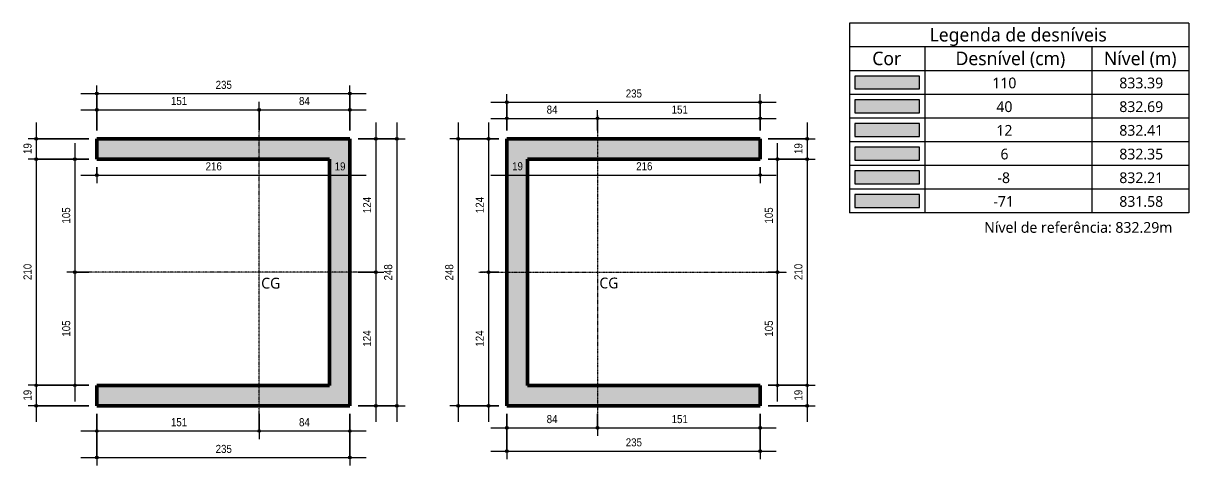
# Model space of a CAD drawing. Header units: centimetres. Extents: x -1475 to 26323, y -1238 to 84208.
# Drawn here: x 11094 to 12176, y -290 to 121 of the extents above; entities that cross this region are included whole.
import ezdxf

# ---------------------------------------------------------------- set-up
doc = ezdxf.new("R2010")
doc.units = ezdxf.units.CM
doc.linetypes.add('Hidden', pattern=[0.714375, 0.47625, -0.238125])
doc.linetypes.add('Hidden 1_5', pattern=[0.22, 0.15, -0.07])
for name, color, linetype, lineweight in [('A-ANNO-DIMS', 7, 'Continuous', 9), ('A-ANNO-DIMS-50', 7, 'Continuous', 9), ('A-DETL', 7, 'Hidden', 18), ('A-DETL-GENF', 7, 'Continuous', 18), ('A-DETL-IDEN', 7, 'Continuous', 9), ('A-DETL-THIN', 7, 'Continuous', 18), ('G-ANNO-TEXT', 7, 'Continuous', 9), ('S-COLS', 7, 'Continuous', 9)]:
    doc.layers.add(name, color=color, linetype=linetype, lineweight=lineweight)
doc.styles.add('Fira Sans', font='', dxfattribs={"width": 0.9, "height": 7.5})
doc.styles.add('Gadugi', font='gadugi.ttf', dxfattribs={"height": 10})
doc.styles.add('Gadugi_4', font='gadugi.ttf', dxfattribs={"height": 12.5})
doc.styles.get('Fira Sans').set_extended_font_data('Fira Sans')
doc.dimstyles.new('PED_R80_1_5mm_ACIMA_As_ESQ__R00_4', dxfattribs={"dimscale": 30.48, "dimtxt": 10.229846, "dimasz": 0.328084, "dimexe": 0.246063, "dimexo": 0.246063, "dimgap": 0.049213, "dimtad": 1, "dimdec": 1, "dimrnd": 0.5, "dimdsep": 46, "dimtxsty": 'Fira Sans', "dimblk1": 'DOTSMALL', "dimblk2": 'DOTSMALL', "dimsah": 1, "dimcen": 0.09, "dimdle": 0.492126, "dimazin": 0, "dimtfac": 1, "dimtdec": 4, "dimtix": 1, "dimtmove": 0, "dimatfit": 3, "dimfxl": 1, "dimtvp": 1, "dimtolj": 1, "dimtzin": 0, "dimarcsym": 2})

# ---------------------------------------------------------------- blocks, each defined once
blk = doc.blocks.new('DIMBLOCK378-DT303 - DETALHE P11')
at = {"layer": 'A-ANNO-DIMS-50', "true_color": 0x000032}
h = blk.add_hatch(color=178, dxfattribs=at)
edge = h.paths.add_edge_path(flags=0)
edge.add_arc((11421.6, 13.8), 1.25, 0, 360)
h = blk.add_hatch(color=178, dxfattribs=at)
edge = h.paths.add_edge_path(flags=0)
edge.add_arc((11421.6, -110.2), 1.25, 0, 360)
at = {"layer": 'A-ANNO-DIMS-50', "color": 178, "true_color": 0x000032}
for p, q in [((11421.6, 28.8), (11421.6, -110.2)), ((11405.1, 13.8), (11429.1, 13.8)), ((11421.6, 13.8), (11405.1, 13.8)), ((11405.1, -110.2), (11429.1, -110.2)), ((11421.6, -110.2), (11405.1, -110.2))]:
    blk.add_line(p, q, dxfattribs=at)
for centre in [(11421.6, 13.8), (11421.6, -110.2)]:
    blk.add_circle(centre, 1.25, dxfattribs=at)
at = {"layer": 'A-ANNO-DIMS-50', "color": 0, "insert": (11409.7, -55.3), "char_height": 7.5, "width": 16.84, "attachment_point": 1, "rotation": 90, "line_spacing_factor": 1.049215, "style": 'Fira Sans'}
blk.add_mtext('124', dxfattribs=at)
blk = doc.blocks.new('_DotSmall')
at = {"color": 0, "linetype": 'ByBlock', "const_width": 0.5}
blk.add_lwpolyline([(-0.0625, 0, 1), (0.0625, 0, 1)], format="xyb", close=True, dxfattribs=at)
blk = doc.blocks.new('DIMBLOCK379-DT303 - DETALHE P11')
at = {"layer": 'A-ANNO-DIMS-50', "true_color": 0x000032}
h = blk.add_hatch(color=178, dxfattribs=at)
edge = h.paths.add_edge_path(flags=0)
edge.add_arc((11421.6, -110.2), 1.25, 0, 360)
h = blk.add_hatch(color=178, dxfattribs=at)
edge = h.paths.add_edge_path(flags=0)
edge.add_arc((11421.6, -234.2), 1.25, 0, 360)
at = {"layer": 'A-ANNO-DIMS-50', "color": 178, "true_color": 0x000032}
for p, q in [((11405.1, -110.2), (11429.1, -110.2)), ((11421.6, -110.2), (11405.1, -110.2)), ((11421.6, -110.2), (11421.6, -249.2)), ((11405.1, -234.2), (11429.1, -234.2)), ((11421.6, -234.2), (11405.1, -234.2))]:
    blk.add_line(p, q, dxfattribs=at)
for centre in [(11421.6, -110.2), (11421.6, -234.2)]:
    blk.add_circle(centre, 1.25, dxfattribs=at)
at = {"layer": 'A-ANNO-DIMS-50', "color": 0, "insert": (11409.7, -179.3), "char_height": 7.5, "width": 16.84, "attachment_point": 1, "rotation": 90, "line_spacing_factor": 1.049215, "style": 'Fira Sans'}
blk.add_mtext('124', dxfattribs=at)
blk = doc.blocks.new('DIMBLOCK380-DT303 - DETALHE P11')
at = {"layer": 'A-ANNO-DIMS-50', "true_color": 0x000032}
h = blk.add_hatch(color=178, dxfattribs=at)
edge = h.paths.add_edge_path(flags=0)
edge.add_arc((11441.2, 13.8), 1.25, 0, 360)
h = blk.add_hatch(color=178, dxfattribs=at)
edge = h.paths.add_edge_path(flags=0)
edge.add_arc((11441.2, -234.2), 1.25, 0, 360)
at = {"layer": 'A-ANNO-DIMS-50', "color": 178, "true_color": 0x000032}
for p, q in [((11441.2, 28.8), (11441.2, -249.2)), ((11405.1, 13.8), (11448.7, 13.8)), ((11441.2, 13.8), (11405.1, 13.8)), ((11405.1, -234.2), (11448.7, -234.2)), ((11441.2, -234.2), (11405.1, -234.2))]:
    blk.add_line(p, q, dxfattribs=at)
for centre in [(11441.2, 13.8), (11441.2, -234.2)]:
    blk.add_circle(centre, 1.25, dxfattribs=at)
at = {"layer": 'A-ANNO-DIMS-50', "color": 0, "insert": (11429.3, -117.8), "char_height": 7.5, "width": 18.099, "attachment_point": 1, "rotation": 90, "line_spacing_factor": 1.049215, "style": 'Fira Sans'}
blk.add_mtext('248', dxfattribs=at)
blk = doc.blocks.new('DIMBLOCK381-DT303 - DETALHE P11')
at = {"layer": 'A-ANNO-DIMS-50', "true_color": 0x000032}
h = blk.add_hatch(color=178, dxfattribs=at)
edge = h.paths.add_edge_path(flags=0)
edge.add_arc((11162.6, -257.6), 1.25, 0, 360)
h = blk.add_hatch(color=178, dxfattribs=at)
edge = h.paths.add_edge_path(flags=0)
edge.add_arc((11313.4, -257.6), 1.25, 0, 360)
at = {"layer": 'A-ANNO-DIMS-50', "color": 178, "true_color": 0x000032}
for p, q in [((11162.6, -241.7), (11162.6, -265.1)), ((11162.6, -257.6), (11162.6, -241.7)), ((11313.4, -241.7), (11313.4, -265.1)), ((11313.4, -257.6), (11313.4, -241.7)), ((11147.6, -257.6), (11313.4, -257.6))]:
    blk.add_line(p, q, dxfattribs=at)
for centre in [(11162.6, -257.6), (11313.4, -257.6)]:
    blk.add_circle(centre, 1.25, dxfattribs=at)
at = {"layer": 'A-ANNO-DIMS-50', "color": 0, "insert": (11231.4, -245.7), "char_height": 7.5, "width": 15.896, "attachment_point": 1, "line_spacing_factor": 1.049215, "style": 'Fira Sans'}
blk.add_mtext('151', dxfattribs=at)
blk = doc.blocks.new('DIMBLOCK382-DT303 - DETALHE P11')
at = {"layer": 'A-ANNO-DIMS-50', "true_color": 0x000032}
h = blk.add_hatch(color=178, dxfattribs=at)
edge = h.paths.add_edge_path(flags=0)
edge.add_arc((11313.4, -257.6), 1.25, 0, 360)
h = blk.add_hatch(color=178, dxfattribs=at)
edge = h.paths.add_edge_path(flags=0)
edge.add_arc((11397.6, -257.6), 1.25, 0, 360)
at = {"layer": 'A-ANNO-DIMS-50', "color": 178, "true_color": 0x000032}
for p, q in [((11313.4, -241.7), (11313.4, -265.1)), ((11313.4, -257.6), (11313.4, -241.7)), ((11397.6, -241.7), (11397.6, -265.1)), ((11397.6, -257.6), (11397.6, -241.7)), ((11313.4, -257.6), (11412.6, -257.6))]:
    blk.add_line(p, q, dxfattribs=at)
for centre in [(11313.4, -257.6), (11397.6, -257.6)]:
    blk.add_circle(centre, 1.25, dxfattribs=at)
at = {"layer": 'A-ANNO-DIMS-50', "color": 0, "insert": (11350.3, -245.7), "char_height": 7.5, "width": 12.433, "attachment_point": 1, "line_spacing_factor": 1.049215, "style": 'Fira Sans'}
blk.add_mtext('84', dxfattribs=at)
blk = doc.blocks.new('DIMBLOCK383-DT303 - DETALHE P11')
at = {"layer": 'A-ANNO-DIMS-50', "true_color": 0x000032}
h = blk.add_hatch(color=178, dxfattribs=at)
edge = h.paths.add_edge_path(flags=0)
edge.add_arc((11162.6, -282.3), 1.25, 0, 360)
h = blk.add_hatch(color=178, dxfattribs=at)
edge = h.paths.add_edge_path(flags=0)
edge.add_arc((11397.6, -282.3), 1.25, 0, 360)
at = {"layer": 'A-ANNO-DIMS-50', "color": 178, "true_color": 0x000032}
for p, q in [((11162.6, -241.7), (11162.6, -289.8)), ((11162.6, -282.3), (11162.6, -241.7)), ((11397.6, -241.7), (11397.6, -289.8)), ((11397.6, -282.3), (11397.6, -241.7)), ((11147.6, -282.3), (11412.6, -282.3))]:
    blk.add_line(p, q, dxfattribs=at)
for centre in [(11162.6, -282.3), (11397.6, -282.3)]:
    blk.add_circle(centre, 1.25, dxfattribs=at)
at = {"layer": 'A-ANNO-DIMS-50', "color": 0, "insert": (11272.9, -270.5), "char_height": 7.5, "width": 17.312, "attachment_point": 1, "line_spacing_factor": 1.049215, "style": 'Fira Sans'}
blk.add_mtext('235', dxfattribs=at)
blk = doc.blocks.new('DIMBLOCK384-DT303 - DETALHE P11')
at = {"layer": 'A-ANNO-DIMS-50', "true_color": 0x000032}
h = blk.add_hatch(color=178, dxfattribs=at)
edge = h.paths.add_edge_path(flags=0)
edge.add_arc((11162.6, 40.7), 1.25, 0, 360)
h = blk.add_hatch(color=178, dxfattribs=at)
edge = h.paths.add_edge_path(flags=0)
edge.add_arc((11313.4, 40.7), 1.25, 0, 360)
at = {"layer": 'A-ANNO-DIMS-50', "color": 178, "true_color": 0x000032}
for p, q in [((11162.6, 21.3), (11162.6, 48.2)), ((11313.4, 21.3), (11313.4, 48.2)), ((11147.6, 40.7), (11313.4, 40.7)), ((11162.6, 40.7), (11162.6, 21.3)), ((11313.4, 40.7), (11313.4, 21.3))]:
    blk.add_line(p, q, dxfattribs=at)
for centre in [(11162.6, 40.7), (11313.4, 40.7)]:
    blk.add_circle(centre, 1.25, dxfattribs=at)
at = {"layer": 'A-ANNO-DIMS-50', "color": 0, "insert": (11231.4, 52.6), "char_height": 7.5, "width": 15.896, "attachment_point": 1, "line_spacing_factor": 1.049215, "style": 'Fira Sans'}
blk.add_mtext('151', dxfattribs=at)
blk = doc.blocks.new('DIMBLOCK385-DT303 - DETALHE P11')
at = {"layer": 'A-ANNO-DIMS-50', "true_color": 0x000032}
h = blk.add_hatch(color=178, dxfattribs=at)
edge = h.paths.add_edge_path(flags=0)
edge.add_arc((11313.4, 40.7), 1.25, 0, 360)
h = blk.add_hatch(color=178, dxfattribs=at)
edge = h.paths.add_edge_path(flags=0)
edge.add_arc((11397.6, 40.7), 1.25, 0, 360)
at = {"layer": 'A-ANNO-DIMS-50', "color": 178, "true_color": 0x000032}
for p, q in [((11313.4, 21.3), (11313.4, 48.2)), ((11397.6, 21.3), (11397.6, 48.2)), ((11313.4, 40.7), (11412.6, 40.7)), ((11313.4, 40.7), (11313.4, 21.3)), ((11397.6, 40.7), (11397.6, 21.3))]:
    blk.add_line(p, q, dxfattribs=at)
for centre in [(11313.4, 40.7), (11397.6, 40.7)]:
    blk.add_circle(centre, 1.25, dxfattribs=at)
at = {"layer": 'A-ANNO-DIMS-50', "color": 0, "insert": (11350.3, 52.6), "char_height": 7.5, "width": 12.433, "attachment_point": 1, "line_spacing_factor": 1.049215, "style": 'Fira Sans'}
blk.add_mtext('84', dxfattribs=at)
blk = doc.blocks.new('DIMBLOCK386-DT303 - DETALHE P11')
at = {"layer": 'A-ANNO-DIMS-50', "true_color": 0x000032}
h = blk.add_hatch(color=178, dxfattribs=at)
edge = h.paths.add_edge_path(flags=0)
edge.add_arc((11162.6, 55.7), 1.25, 0, 360)
h = blk.add_hatch(color=178, dxfattribs=at)
edge = h.paths.add_edge_path(flags=0)
edge.add_arc((11397.6, 55.7), 1.25, 0, 360)
at = {"layer": 'A-ANNO-DIMS-50', "color": 178, "true_color": 0x000032}
for p, q in [((11147.6, 55.7), (11412.6, 55.7)), ((11162.6, 21.3), (11162.6, 63.2)), ((11162.6, 55.7), (11162.6, 21.3)), ((11397.6, 21.3), (11397.6, 63.2)), ((11397.6, 55.7), (11397.6, 21.3))]:
    blk.add_line(p, q, dxfattribs=at)
for centre in [(11162.6, 55.7), (11397.6, 55.7)]:
    blk.add_circle(centre, 1.25, dxfattribs=at)
at = {"layer": 'A-ANNO-DIMS-50', "color": 0, "insert": (11272.9, 67.6), "char_height": 7.5, "width": 17.312, "attachment_point": 1, "line_spacing_factor": 1.049215, "style": 'Fira Sans'}
blk.add_mtext('235', dxfattribs=at)
blk = doc.blocks.new('DIMBLOCK387-DT303 - DETALHE P11')
at = {"layer": 'A-ANNO-DIMS-50', "true_color": 0x000032}
h = blk.add_hatch(color=178, dxfattribs=at)
edge = h.paths.add_edge_path(flags=0)
edge.add_arc((11106.3, 13.8), 1.25, 0, 360)
h = blk.add_hatch(color=178, dxfattribs=at)
edge = h.paths.add_edge_path(flags=0)
edge.add_arc((11106.3, -5.2), 1.25, 0, 360)
at = {"layer": 'A-ANNO-DIMS-50', "color": 178, "true_color": 0x000032}
for p, q in [((11106.3, 28.8), (11106.3, -5.2)), ((11155.1, 13.8), (11098.8, 13.8)), ((11106.3, 13.8), (11155.1, 13.8)), ((11155.1, -5.2), (11098.8, -5.2)), ((11106.3, -5.2), (11155.1, -5.2))]:
    blk.add_line(p, q, dxfattribs=at)
for centre in [(11106.3, 13.8), (11106.3, -5.2)]:
    blk.add_circle(centre, 1.25, dxfattribs=at)
at = {"layer": 'A-ANNO-DIMS-50', "color": 0, "insert": (11094.5, -0.4), "char_height": 7.5, "width": 11.174, "attachment_point": 1, "rotation": 90, "line_spacing_factor": 1.049215, "style": 'Fira Sans'}
blk.add_mtext('19', dxfattribs=at)
blk = doc.blocks.new('DIMBLOCK388-DT303 - DETALHE P11')
at = {"layer": 'A-ANNO-DIMS-50', "true_color": 0x000032}
h = blk.add_hatch(color=178, dxfattribs=at)
edge = h.paths.add_edge_path(flags=0)
edge.add_arc((11106.3, -5.2), 1.25, 0, 360)
h = blk.add_hatch(color=178, dxfattribs=at)
edge = h.paths.add_edge_path(flags=0)
edge.add_arc((11106.3, -215.2), 1.25, 0, 360)
at = {"layer": 'A-ANNO-DIMS-50', "color": 178, "true_color": 0x000032}
for p, q in [((11155.1, -5.2), (11098.8, -5.2)), ((11106.3, -5.2), (11106.3, -215.2)), ((11106.3, -5.2), (11155.1, -5.2)), ((11155.1, -215.2), (11098.8, -215.2)), ((11106.3, -215.2), (11155.1, -215.2))]:
    blk.add_line(p, q, dxfattribs=at)
for centre in [(11106.3, -5.2), (11106.3, -215.2)]:
    blk.add_circle(centre, 1.25, dxfattribs=at)
at = {"layer": 'A-ANNO-DIMS-50', "color": 0, "insert": (11094.5, -117.4), "char_height": 7.5, "width": 17.155, "attachment_point": 1, "rotation": 90, "line_spacing_factor": 1.049215, "style": 'Fira Sans'}
blk.add_mtext('210', dxfattribs=at)
blk = doc.blocks.new('DIMBLOCK389-DT303 - DETALHE P11')
at = {"layer": 'A-ANNO-DIMS-50', "true_color": 0x000032}
h = blk.add_hatch(color=178, dxfattribs=at)
edge = h.paths.add_edge_path(flags=0)
edge.add_arc((11106.3, -215.2), 1.25, 0, 360)
h = blk.add_hatch(color=178, dxfattribs=at)
edge = h.paths.add_edge_path(flags=0)
edge.add_arc((11106.3, -234.2), 1.25, 0, 360)
at = {"layer": 'A-ANNO-DIMS-50', "color": 178, "true_color": 0x000032}
for p, q in [((11155.1, -215.2), (11098.8, -215.2)), ((11106.3, -215.2), (11106.3, -249.2)), ((11106.3, -215.2), (11155.1, -215.2)), ((11155.1, -234.2), (11098.8, -234.2)), ((11106.3, -234.2), (11155.1, -234.2))]:
    blk.add_line(p, q, dxfattribs=at)
for centre in [(11106.3, -215.2), (11106.3, -234.2)]:
    blk.add_circle(centre, 1.25, dxfattribs=at)
at = {"layer": 'A-ANNO-DIMS-50', "color": 0, "insert": (11094.5, -229.4), "char_height": 7.5, "width": 11.174, "attachment_point": 1, "rotation": 90, "line_spacing_factor": 1.049215, "style": 'Fira Sans'}
blk.add_mtext('19', dxfattribs=at)
blk = doc.blocks.new('DIMBLOCK390-DT303 - DETALHE P11')
at = {"layer": 'A-ANNO-DIMS-50', "true_color": 0x000032}
h = blk.add_hatch(color=178, dxfattribs=at)
edge = h.paths.add_edge_path(flags=0)
edge.add_arc((11142.3, -5.2), 1.25, 0, 360)
h = blk.add_hatch(color=178, dxfattribs=at)
edge = h.paths.add_edge_path(flags=0)
edge.add_arc((11142.3, -110.2), 1.25, 0, 360)
at = {"layer": 'A-ANNO-DIMS-50', "color": 178, "true_color": 0x000032}
for p, q in [((11142.3, 9.8), (11142.3, -110.2)), ((11155.1, -5.2), (11134.8, -5.2)), ((11142.3, -5.2), (11155.1, -5.2)), ((11155.1, -110.2), (11134.8, -110.2)), ((11142.3, -110.2), (11155.1, -110.2))]:
    blk.add_line(p, q, dxfattribs=at)
for centre in [(11142.3, -5.2), (11142.3, -110.2)]:
    blk.add_circle(centre, 1.25, dxfattribs=at)
at = {"layer": 'A-ANNO-DIMS-50', "color": 0, "insert": (11130.4, -65), "char_height": 7.5, "width": 17.312, "attachment_point": 1, "rotation": 90, "line_spacing_factor": 1.049215, "style": 'Fira Sans'}
blk.add_mtext('105', dxfattribs=at)
blk = doc.blocks.new('DIMBLOCK391-DT303 - DETALHE P11')
at = {"layer": 'A-ANNO-DIMS-50', "true_color": 0x000032}
h = blk.add_hatch(color=178, dxfattribs=at)
edge = h.paths.add_edge_path(flags=0)
edge.add_arc((11142.3, -110.2), 1.25, 0, 360)
h = blk.add_hatch(color=178, dxfattribs=at)
edge = h.paths.add_edge_path(flags=0)
edge.add_arc((11142.3, -215.2), 1.25, 0, 360)
at = {"layer": 'A-ANNO-DIMS-50', "color": 178, "true_color": 0x000032}
for p, q in [((11155.1, -110.2), (11134.8, -110.2)), ((11142.3, -110.2), (11142.3, -230.2)), ((11142.3, -110.2), (11155.1, -110.2)), ((11155.1, -215.2), (11134.8, -215.2)), ((11142.3, -215.2), (11155.1, -215.2))]:
    blk.add_line(p, q, dxfattribs=at)
for centre in [(11142.3, -110.2), (11142.3, -215.2)]:
    blk.add_circle(centre, 1.25, dxfattribs=at)
at = {"layer": 'A-ANNO-DIMS-50', "color": 0, "insert": (11130.4, -170), "char_height": 7.5, "width": 17.312, "attachment_point": 1, "rotation": 90, "line_spacing_factor": 1.049215, "style": 'Fira Sans'}
blk.add_mtext('105', dxfattribs=at)
blk = doc.blocks.new('DIMBLOCK392-DT303 - DETALHE P11')
at = {"layer": 'A-ANNO-DIMS-50', "true_color": 0x000032}
h = blk.add_hatch(color=178, dxfattribs=at)
edge = h.paths.add_edge_path(flags=0)
edge.add_arc((11162.6, -20), 1.25, 0, 360)
h = blk.add_hatch(color=178, dxfattribs=at)
edge = h.paths.add_edge_path(flags=0)
edge.add_arc((11378.6, -20), 1.25, 0, 360)
at = {"layer": 'A-ANNO-DIMS-50', "color": 178, "true_color": 0x000032}
for p, q in [((11147.6, -20), (11378.6, -20)), ((11162.6, -12.7), (11162.6, -27.5)), ((11162.6, -20), (11162.6, -12.7)), ((11378.6, -25.7), (11378.6, -12.5)), ((11378.6, -20), (11378.6, -25.7))]:
    blk.add_line(p, q, dxfattribs=at)
for centre in [(11162.6, -20), (11378.6, -20)]:
    blk.add_circle(centre, 1.25, dxfattribs=at)
at = {"layer": 'A-ANNO-DIMS-50', "color": 0, "insert": (11263.6, -8.1), "char_height": 7.5, "width": 16.84, "attachment_point": 1, "line_spacing_factor": 1.049215, "style": 'Fira Sans'}
blk.add_mtext('216', dxfattribs=at)
blk = doc.blocks.new('DIMBLOCK393-DT303 - DETALHE P11')
at = {"layer": 'A-ANNO-DIMS-50', "true_color": 0x000032}
h = blk.add_hatch(color=178, dxfattribs=at)
edge = h.paths.add_edge_path(flags=0)
edge.add_arc((11378.6, -20), 1.25, 0, 360)
h = blk.add_hatch(color=178, dxfattribs=at)
edge = h.paths.add_edge_path(flags=0)
edge.add_arc((11397.6, -20), 1.25, 0, 360)
at = {"layer": 'A-ANNO-DIMS-50', "color": 178, "true_color": 0x000032}
for p, q in [((11378.6, -25.7), (11378.6, -12.5)), ((11378.6, -20), (11412.6, -20)), ((11378.6, -20), (11378.6, -25.7)), ((11397.6, -25.7), (11397.6, -12.5)), ((11397.6, -20), (11397.6, -25.7))]:
    blk.add_line(p, q, dxfattribs=at)
for centre in [(11378.6, -20), (11397.6, -20)]:
    blk.add_circle(centre, 1.25, dxfattribs=at)
at = {"layer": 'A-ANNO-DIMS-50', "color": 0, "insert": (11383.4, -8.1), "char_height": 7.5, "width": 11.174, "attachment_point": 1, "line_spacing_factor": 1.049215, "style": 'Fira Sans'}
blk.add_mtext('19', dxfattribs=at)
blk = doc.blocks.new('DIMBLOCK394-DT304 - DETALHE P12')
at = {"layer": 'A-ANNO-DIMS-50', "true_color": 0x000032}
h = blk.add_hatch(color=178, dxfattribs=at)
edge = h.paths.add_edge_path(flags=0)
edge.add_arc((11497.9, 13.8), 1.25, 0, 360)
h = blk.add_hatch(color=178, dxfattribs=at)
edge = h.paths.add_edge_path(flags=0)
edge.add_arc((11497.9, -234.2), 1.25, 0, 360)
at = {"layer": 'A-ANNO-DIMS-50', "color": 178, "true_color": 0x000032}
for p, q in [((11497.9, 28.8), (11497.9, -249.2)), ((11535.8, 13.8), (11490.4, 13.8)), ((11497.9, 13.8), (11535.8, 13.8)), ((11535.8, -234.2), (11490.4, -234.2)), ((11497.9, -234.2), (11535.8, -234.2))]:
    blk.add_line(p, q, dxfattribs=at)
for centre in [(11497.9, 13.8), (11497.9, -234.2)]:
    blk.add_circle(centre, 1.25, dxfattribs=at)
at = {"layer": 'A-ANNO-DIMS-50', "color": 0, "insert": (11486, -117.8), "char_height": 7.5, "width": 18.099, "attachment_point": 1, "rotation": 90, "line_spacing_factor": 1.049215, "style": 'Fira Sans'}
blk.add_mtext('248', dxfattribs=at)
blk = doc.blocks.new('DIMBLOCK395-DT304 - DETALHE P12')
at = {"layer": 'A-ANNO-DIMS-50', "true_color": 0x000032}
h = blk.add_hatch(color=178, dxfattribs=at)
edge = h.paths.add_edge_path(flags=0)
edge.add_arc((11526.2, 13.8), 1.25, 0, 360)
h = blk.add_hatch(color=178, dxfattribs=at)
edge = h.paths.add_edge_path(flags=0)
edge.add_arc((11526.2, -110.2), 1.25, 0, 360)
at = {"layer": 'A-ANNO-DIMS-50', "color": 178, "true_color": 0x000032}
for p, q in [((11526.2, 28.8), (11526.2, -110.2)), ((11535.8, 13.8), (11518.7, 13.8)), ((11526.2, 13.8), (11535.8, 13.8)), ((11535.8, -110.2), (11518.7, -110.2)), ((11526.2, -110.2), (11535.8, -110.2))]:
    blk.add_line(p, q, dxfattribs=at)
for centre in [(11526.2, 13.8), (11526.2, -110.2)]:
    blk.add_circle(centre, 1.25, dxfattribs=at)
at = {"layer": 'A-ANNO-DIMS-50', "color": 0, "insert": (11514.3, -55.3), "char_height": 7.5, "width": 16.84, "attachment_point": 1, "rotation": 90, "line_spacing_factor": 1.049215, "style": 'Fira Sans'}
blk.add_mtext('124', dxfattribs=at)
blk = doc.blocks.new('DIMBLOCK396-DT304 - DETALHE P12')
at = {"layer": 'A-ANNO-DIMS-50', "true_color": 0x000032}
h = blk.add_hatch(color=178, dxfattribs=at)
edge = h.paths.add_edge_path(flags=0)
edge.add_arc((11526.2, -110.2), 1.25, 0, 360)
h = blk.add_hatch(color=178, dxfattribs=at)
edge = h.paths.add_edge_path(flags=0)
edge.add_arc((11526.2, -234.2), 1.25, 0, 360)
at = {"layer": 'A-ANNO-DIMS-50', "color": 178, "true_color": 0x000032}
for p, q in [((11535.8, -110.2), (11518.7, -110.2)), ((11526.2, -110.2), (11526.2, -249.2)), ((11526.2, -110.2), (11535.8, -110.2)), ((11535.8, -234.2), (11518.7, -234.2)), ((11526.2, -234.2), (11535.8, -234.2))]:
    blk.add_line(p, q, dxfattribs=at)
for centre in [(11526.2, -110.2), (11526.2, -234.2)]:
    blk.add_circle(centre, 1.25, dxfattribs=at)
at = {"layer": 'A-ANNO-DIMS-50', "color": 0, "insert": (11514.3, -179.3), "char_height": 7.5, "width": 16.84, "attachment_point": 1, "rotation": 90, "line_spacing_factor": 1.049215, "style": 'Fira Sans'}
blk.add_mtext('124', dxfattribs=at)
blk = doc.blocks.new('DIMBLOCK397-DT304 - DETALHE P12')
at = {"layer": 'A-ANNO-DIMS-50', "true_color": 0x000032}
h = blk.add_hatch(color=178, dxfattribs=at)
edge = h.paths.add_edge_path(flags=0)
edge.add_arc((11543.3, -19.9), 1.25, 0, 360)
h = blk.add_hatch(color=178, dxfattribs=at)
edge = h.paths.add_edge_path(flags=0)
edge.add_arc((11562.3, -19.9), 1.25, 0, 360)
at = {"layer": 'A-ANNO-DIMS-50', "color": 178, "true_color": 0x000032}
for p, q in [((11528.3, -19.9), (11562.3, -19.9)), ((11543.3, -25.6), (11543.3, -12.4)), ((11543.3, -19.9), (11543.3, -25.6)), ((11562.3, -25.6), (11562.3, -12.4)), ((11562.3, -19.9), (11562.3, -25.6))]:
    blk.add_line(p, q, dxfattribs=at)
for centre in [(11543.3, -19.9), (11562.3, -19.9)]:
    blk.add_circle(centre, 1.25, dxfattribs=at)
at = {"layer": 'A-ANNO-DIMS-50', "color": 0, "insert": (11548.1, -8), "char_height": 7.5, "width": 11.174, "attachment_point": 1, "line_spacing_factor": 1.049215, "style": 'Fira Sans'}
blk.add_mtext('19', dxfattribs=at)
blk = doc.blocks.new('DIMBLOCK398-DT304 - DETALHE P12')
at = {"layer": 'A-ANNO-DIMS-50', "true_color": 0x000032}
h = blk.add_hatch(color=178, dxfattribs=at)
edge = h.paths.add_edge_path(flags=0)
edge.add_arc((11562.3, -19.9), 1.25, 0, 360)
h = blk.add_hatch(color=178, dxfattribs=at)
edge = h.paths.add_edge_path(flags=0)
edge.add_arc((11778.3, -19.9), 1.25, 0, 360)
at = {"layer": 'A-ANNO-DIMS-50', "color": 178, "true_color": 0x000032}
for p, q in [((11562.3, -25.6), (11562.3, -12.4)), ((11562.3, -19.9), (11793.3, -19.9)), ((11562.3, -19.9), (11562.3, -25.6)), ((11778.3, -12.7), (11778.3, -27.4)), ((11778.3, -19.9), (11778.3, -12.7))]:
    blk.add_line(p, q, dxfattribs=at)
for centre in [(11562.3, -19.9), (11778.3, -19.9)]:
    blk.add_circle(centre, 1.25, dxfattribs=at)
at = {"layer": 'A-ANNO-DIMS-50', "color": 0, "insert": (11663.3, -8), "char_height": 7.5, "width": 16.84, "attachment_point": 1, "line_spacing_factor": 1.049215, "style": 'Fira Sans'}
blk.add_mtext('216', dxfattribs=at)
blk = doc.blocks.new('DIMBLOCK399-DT304 - DETALHE P12')
at = {"layer": 'A-ANNO-DIMS-50', "true_color": 0x000032}
h = blk.add_hatch(color=178, dxfattribs=at)
edge = h.paths.add_edge_path(flags=0)
edge.add_arc((11543.3, 32.7), 1.25, 0, 360)
h = blk.add_hatch(color=178, dxfattribs=at)
edge = h.paths.add_edge_path(flags=0)
edge.add_arc((11627.4, 32.7), 1.25, 0, 360)
at = {"layer": 'A-ANNO-DIMS-50', "color": 178, "true_color": 0x000032}
for p, q in [((11528.3, 32.7), (11627.4, 32.7)), ((11543.3, 21.3), (11543.3, 40.2)), ((11543.3, 32.7), (11543.3, 21.3)), ((11627.4, 21.3), (11627.4, 40.2)), ((11627.4, 32.7), (11627.4, 21.3))]:
    blk.add_line(p, q, dxfattribs=at)
for centre in [(11543.3, 32.7), (11627.4, 32.7)]:
    blk.add_circle(centre, 1.25, dxfattribs=at)
at = {"layer": 'A-ANNO-DIMS-50', "color": 0, "insert": (11580.2, 44.6), "char_height": 7.5, "width": 12.433, "attachment_point": 1, "line_spacing_factor": 1.049215, "style": 'Fira Sans'}
blk.add_mtext('84', dxfattribs=at)
blk = doc.blocks.new('DIMBLOCK400-DT304 - DETALHE P12')
at = {"layer": 'A-ANNO-DIMS-50', "true_color": 0x000032}
h = blk.add_hatch(color=178, dxfattribs=at)
edge = h.paths.add_edge_path(flags=0)
edge.add_arc((11627.4, 32.7), 1.25, 0, 360)
h = blk.add_hatch(color=178, dxfattribs=at)
edge = h.paths.add_edge_path(flags=0)
edge.add_arc((11778.3, 32.7), 1.25, 0, 360)
at = {"layer": 'A-ANNO-DIMS-50', "color": 178, "true_color": 0x000032}
for p, q in [((11627.4, 21.3), (11627.4, 40.2)), ((11627.4, 32.7), (11793.3, 32.7)), ((11627.4, 32.7), (11627.4, 21.3)), ((11778.3, 21.3), (11778.3, 40.2)), ((11778.3, 32.7), (11778.3, 21.3))]:
    blk.add_line(p, q, dxfattribs=at)
for centre in [(11627.4, 32.7), (11778.3, 32.7)]:
    blk.add_circle(centre, 1.25, dxfattribs=at)
at = {"layer": 'A-ANNO-DIMS-50', "color": 0, "insert": (11696.2, 44.6), "char_height": 7.5, "width": 15.896, "attachment_point": 1, "line_spacing_factor": 1.049215, "style": 'Fira Sans'}
blk.add_mtext('151', dxfattribs=at)
blk = doc.blocks.new('DIMBLOCK401-DT304 - DETALHE P12')
at = {"layer": 'A-ANNO-DIMS-50', "true_color": 0x000032}
h = blk.add_hatch(color=178, dxfattribs=at)
edge = h.paths.add_edge_path(flags=0)
edge.add_arc((11543.3, 47.7), 1.25, 0, 360)
h = blk.add_hatch(color=178, dxfattribs=at)
edge = h.paths.add_edge_path(flags=0)
edge.add_arc((11778.3, 47.7), 1.25, 0, 360)
at = {"layer": 'A-ANNO-DIMS-50', "color": 178, "true_color": 0x000032}
for p, q in [((11543.3, 21.3), (11543.3, 55.2)), ((11778.3, 21.3), (11778.3, 55.2)), ((11528.3, 47.7), (11793.3, 47.7)), ((11543.3, 47.7), (11543.3, 21.3)), ((11778.3, 47.7), (11778.3, 21.3))]:
    blk.add_line(p, q, dxfattribs=at)
for centre in [(11543.3, 47.7), (11778.3, 47.7)]:
    blk.add_circle(centre, 1.25, dxfattribs=at)
at = {"layer": 'A-ANNO-DIMS-50', "color": 0, "insert": (11653.6, 59.6), "char_height": 7.5, "width": 17.312, "attachment_point": 1, "line_spacing_factor": 1.049215, "style": 'Fira Sans'}
blk.add_mtext('235', dxfattribs=at)
blk = doc.blocks.new('DIMBLOCK402-DT304 - DETALHE P12')
at = {"layer": 'A-ANNO-DIMS-50', "true_color": 0x000032}
h = blk.add_hatch(color=178, dxfattribs=at)
edge = h.paths.add_edge_path(flags=0)
edge.add_arc((11822, 13.8), 1.25, 0, 360)
h = blk.add_hatch(color=178, dxfattribs=at)
edge = h.paths.add_edge_path(flags=0)
edge.add_arc((11822, -5.2), 1.25, 0, 360)
at = {"layer": 'A-ANNO-DIMS-50', "color": 178, "true_color": 0x000032}
for p, q in [((11822, 28.8), (11822, -5.2)), ((11785.8, 13.8), (11829.5, 13.8)), ((11822, 13.8), (11785.8, 13.8)), ((11785.8, -5.2), (11829.5, -5.2)), ((11822, -5.2), (11785.8, -5.2))]:
    blk.add_line(p, q, dxfattribs=at)
for centre in [(11822, 13.8), (11822, -5.2)]:
    blk.add_circle(centre, 1.25, dxfattribs=at)
at = {"layer": 'A-ANNO-DIMS-50', "color": 0, "insert": (11810.1, -0.4), "char_height": 7.5, "width": 11.174, "attachment_point": 1, "rotation": 90, "line_spacing_factor": 1.049215, "style": 'Fira Sans'}
blk.add_mtext('19', dxfattribs=at)
blk = doc.blocks.new('DIMBLOCK403-DT304 - DETALHE P12')
at = {"layer": 'A-ANNO-DIMS-50', "true_color": 0x000032}
h = blk.add_hatch(color=178, dxfattribs=at)
edge = h.paths.add_edge_path(flags=0)
edge.add_arc((11822, -5.2), 1.25, 0, 360)
h = blk.add_hatch(color=178, dxfattribs=at)
edge = h.paths.add_edge_path(flags=0)
edge.add_arc((11822, -215.2), 1.25, 0, 360)
at = {"layer": 'A-ANNO-DIMS-50', "color": 178, "true_color": 0x000032}
for p, q in [((11785.8, -5.2), (11829.5, -5.2)), ((11822, -5.2), (11785.8, -5.2)), ((11822, -5.2), (11822, -215.2)), ((11785.8, -215.2), (11829.5, -215.2)), ((11822, -215.2), (11785.8, -215.2))]:
    blk.add_line(p, q, dxfattribs=at)
for centre in [(11822, -5.2), (11822, -215.2)]:
    blk.add_circle(centre, 1.25, dxfattribs=at)
at = {"layer": 'A-ANNO-DIMS-50', "color": 0, "insert": (11810.1, -117.4), "char_height": 7.5, "width": 17.155, "attachment_point": 1, "rotation": 90, "line_spacing_factor": 1.049215, "style": 'Fira Sans'}
blk.add_mtext('210', dxfattribs=at)
blk = doc.blocks.new('DIMBLOCK404-DT304 - DETALHE P12')
at = {"layer": 'A-ANNO-DIMS-50', "true_color": 0x000032}
h = blk.add_hatch(color=178, dxfattribs=at)
edge = h.paths.add_edge_path(flags=0)
edge.add_arc((11822, -215.2), 1.25, 0, 360)
h = blk.add_hatch(color=178, dxfattribs=at)
edge = h.paths.add_edge_path(flags=0)
edge.add_arc((11822, -234.2), 1.25, 0, 360)
at = {"layer": 'A-ANNO-DIMS-50', "color": 178, "true_color": 0x000032}
for p, q in [((11785.8, -215.2), (11829.5, -215.2)), ((11822, -215.2), (11785.8, -215.2)), ((11822, -215.2), (11822, -249.2)), ((11785.8, -234.2), (11829.5, -234.2)), ((11822, -234.2), (11785.8, -234.2))]:
    blk.add_line(p, q, dxfattribs=at)
for centre in [(11822, -215.2), (11822, -234.2)]:
    blk.add_circle(centre, 1.25, dxfattribs=at)
at = {"layer": 'A-ANNO-DIMS-50', "color": 0, "insert": (11810.1, -229.4), "char_height": 7.5, "width": 11.174, "attachment_point": 1, "rotation": 90, "line_spacing_factor": 1.049215, "style": 'Fira Sans'}
blk.add_mtext('19', dxfattribs=at)
blk = doc.blocks.new('DIMBLOCK405-DT304 - DETALHE P12')
at = {"layer": 'A-ANNO-DIMS-50', "true_color": 0x000032}
h = blk.add_hatch(color=178, dxfattribs=at)
edge = h.paths.add_edge_path(flags=0)
edge.add_arc((11794.6, -110.2), 1.25, 0, 360)
h = blk.add_hatch(color=178, dxfattribs=at)
edge = h.paths.add_edge_path(flags=0)
edge.add_arc((11794.6, -215.2), 1.25, 0, 360)
at = {"layer": 'A-ANNO-DIMS-50', "color": 178, "true_color": 0x000032}
for p, q in [((11785.8, -110.2), (11802.1, -110.2)), ((11794.6, -110.2), (11785.8, -110.2)), ((11794.6, -230.2), (11794.6, -110.2)), ((11785.8, -215.2), (11802.1, -215.2)), ((11794.6, -215.2), (11785.8, -215.2))]:
    blk.add_line(p, q, dxfattribs=at)
for centre in [(11794.6, -110.2), (11794.6, -215.2)]:
    blk.add_circle(centre, 1.25, dxfattribs=at)
at = {"layer": 'A-ANNO-DIMS-50', "color": 0, "insert": (11782.7, -170), "char_height": 7.5, "width": 17.312, "attachment_point": 1, "rotation": 90, "line_spacing_factor": 1.049215, "style": 'Fira Sans'}
blk.add_mtext('105', dxfattribs=at)
blk = doc.blocks.new('DIMBLOCK406-DT304 - DETALHE P12')
at = {"layer": 'A-ANNO-DIMS-50', "true_color": 0x000032}
h = blk.add_hatch(color=178, dxfattribs=at)
edge = h.paths.add_edge_path(flags=0)
edge.add_arc((11794.6, -5.2), 1.25, 0, 360)
h = blk.add_hatch(color=178, dxfattribs=at)
edge = h.paths.add_edge_path(flags=0)
edge.add_arc((11794.6, -110.2), 1.25, 0, 360)
at = {"layer": 'A-ANNO-DIMS-50', "color": 178, "true_color": 0x000032}
for p, q in [((11794.6, -110.2), (11794.6, 9.8)), ((11785.8, -5.2), (11802.1, -5.2)), ((11794.6, -5.2), (11785.8, -5.2)), ((11785.8, -110.2), (11802.1, -110.2)), ((11794.6, -110.2), (11785.8, -110.2))]:
    blk.add_line(p, q, dxfattribs=at)
for centre in [(11794.6, -5.2), (11794.6, -110.2)]:
    blk.add_circle(centre, 1.25, dxfattribs=at)
at = {"layer": 'A-ANNO-DIMS-50', "color": 0, "insert": (11782.7, -65), "char_height": 7.5, "width": 17.312, "attachment_point": 1, "rotation": 90, "line_spacing_factor": 1.049215, "style": 'Fira Sans'}
blk.add_mtext('105', dxfattribs=at)
blk = doc.blocks.new('DIMBLOCK407-DT304 - DETALHE P12')
at = {"layer": 'A-ANNO-DIMS-50', "true_color": 0x000032}
h = blk.add_hatch(color=178, dxfattribs=at)
edge = h.paths.add_edge_path(flags=0)
edge.add_arc((11543.3, -276.3), 1.25, 0, 360)
h = blk.add_hatch(color=178, dxfattribs=at)
edge = h.paths.add_edge_path(flags=0)
edge.add_arc((11778.3, -276.3), 1.25, 0, 360)
at = {"layer": 'A-ANNO-DIMS-50', "color": 178, "true_color": 0x000032}
for p, q in [((11543.3, -241.7), (11543.3, -283.8)), ((11543.3, -276.3), (11543.3, -241.7)), ((11778.3, -241.7), (11778.3, -283.8)), ((11778.3, -276.3), (11778.3, -241.7)), ((11528.3, -276.3), (11793.3, -276.3))]:
    blk.add_line(p, q, dxfattribs=at)
for centre in [(11543.3, -276.3), (11778.3, -276.3)]:
    blk.add_circle(centre, 1.25, dxfattribs=at)
at = {"layer": 'A-ANNO-DIMS-50', "color": 0, "insert": (11653.6, -264.4), "char_height": 7.5, "width": 17.312, "attachment_point": 1, "line_spacing_factor": 1.049215, "style": 'Fira Sans'}
blk.add_mtext('235', dxfattribs=at)
blk = doc.blocks.new('DIMBLOCK408-DT304 - DETALHE P12')
at = {"layer": 'A-ANNO-DIMS-50', "true_color": 0x000032}
h = blk.add_hatch(color=178, dxfattribs=at)
edge = h.paths.add_edge_path(flags=0)
edge.add_arc((11543.3, -254.7), 1.25, 0, 360)
h = blk.add_hatch(color=178, dxfattribs=at)
edge = h.paths.add_edge_path(flags=0)
edge.add_arc((11627.4, -254.7), 1.25, 0, 360)
at = {"layer": 'A-ANNO-DIMS-50', "color": 178, "true_color": 0x000032}
for p, q in [((11543.3, -241.7), (11543.3, -262.2)), ((11543.3, -254.7), (11543.3, -241.7)), ((11627.4, -241.7), (11627.4, -262.2)), ((11627.4, -254.7), (11627.4, -241.7)), ((11528.3, -254.7), (11627.4, -254.7))]:
    blk.add_line(p, q, dxfattribs=at)
for centre in [(11543.3, -254.7), (11627.4, -254.7)]:
    blk.add_circle(centre, 1.25, dxfattribs=at)
at = {"layer": 'A-ANNO-DIMS-50', "color": 0, "insert": (11580.2, -242.8), "char_height": 7.5, "width": 12.433, "attachment_point": 1, "line_spacing_factor": 1.049215, "style": 'Fira Sans'}
blk.add_mtext('84', dxfattribs=at)
blk = doc.blocks.new('DIMBLOCK409-DT304 - DETALHE P12')
at = {"layer": 'A-ANNO-DIMS-50', "true_color": 0x000032}
h = blk.add_hatch(color=178, dxfattribs=at)
edge = h.paths.add_edge_path(flags=0)
edge.add_arc((11627.4, -254.7), 1.25, 0, 360)
h = blk.add_hatch(color=178, dxfattribs=at)
edge = h.paths.add_edge_path(flags=0)
edge.add_arc((11778.3, -254.7), 1.25, 0, 360)
at = {"layer": 'A-ANNO-DIMS-50', "color": 178, "true_color": 0x000032}
for p, q in [((11627.4, -241.7), (11627.4, -262.2)), ((11627.4, -254.7), (11627.4, -241.7)), ((11778.3, -241.7), (11778.3, -262.2)), ((11778.3, -254.7), (11778.3, -241.7)), ((11627.4, -254.7), (11793.3, -254.7))]:
    blk.add_line(p, q, dxfattribs=at)
for centre in [(11627.4, -254.7), (11778.3, -254.7)]:
    blk.add_circle(centre, 1.25, dxfattribs=at)
at = {"layer": 'A-ANNO-DIMS-50', "color": 0, "insert": (11696.2, -242.8), "char_height": 7.5, "width": 15.896, "attachment_point": 1, "line_spacing_factor": 1.049215, "style": 'Fira Sans'}
blk.add_mtext('151', dxfattribs=at)

msp = doc.modelspace()

# ---------------------------------------------------------------- hatches: boundary and pattern name
at = {"layer": 'A-DETL-GENF', "true_color": 0xffcc66}
msp.add_hatch(color=31, dxfattribs=at).paths.add_polyline_path([(11926.2, 60), (11926.2, 72), (11866.2, 72), (11866.2, 60)], flags=0)
at = {"layer": 'A-DETL-GENF', "true_color": 0xfcd5b4}
msp.add_hatch(color=254, dxfattribs=at).paths.add_polyline_path([(11926.2, 38), (11926.2, 50), (11866.2, 50), (11866.2, 38)], flags=0)
at = {"layer": 'A-DETL-GENF', "true_color": 0xccffcc}
msp.add_hatch(color=254, dxfattribs=at).paths.add_polyline_path([(11926.2, 16), (11926.2, 28), (11866.2, 28), (11866.2, 16)], flags=0)
at = {"layer": 'A-DETL-GENF', "true_color": 0xa7d7e1}
msp.add_hatch(color=9, dxfattribs=at).paths.add_polyline_path([(11926.2, -6), (11926.2, 6), (11866.2, 6), (11866.2, -6)], flags=0)
at = {"layer": 'A-DETL-GENF', "true_color": 0xd9d9d9}
msp.add_hatch(color=254, dxfattribs=at).paths.add_polyline_path([(11926.2, -28), (11926.2, -16), (11866.2, -16), (11866.2, -28)], flags=0)
at = {"layer": 'A-DETL-GENF', "true_color": 0xe6b8b7}
msp.add_hatch(color=9, dxfattribs=at).paths.add_polyline_path([(11926.2, -50), (11926.2, -38), (11866.2, -38), (11866.2, -50)], flags=0)
at = {"layer": 'S-COLS', "true_color": 0xc0c0c0}
for points in [[(11162.59, -234.25), (11397.59, -234.25), (11397.59, 13.75), (11162.59, 13.75), (11162.59, -5.25), (11378.59, -5.25), (11378.59, -215.25), (11162.59, -215.25), (11162.59, -221.25)], [(11778.28, -234.25), (11778.28, -215.25), (11562.28, -215.25), (11562.28, -5.25), (11778.28, -5.25), (11778.28, 13.75), (11543.28, 13.75), (11543.28, -234.25), (11562.28, -234.25)]]:
    msp.add_hatch(color=9, dxfattribs=at).paths.add_polyline_path(points, flags=0)

# ---------------------------------------------------------------- linework, layer by layer
at = {"layer": 'A-DETL', "linetype": 'Hidden 1_5'}
for p, q in [((11627.43, 35.75), (11627.43, -258.25)), ((11313.44, -251.67), (11313.44, 31.75)), ((11416.59, -110.25), (11134.59, -110.25)), ((11517.28, -110.25), (11803.28, -110.25))]:
    msp.add_line(p, q, dxfattribs=at)
at = {"layer": 'A-DETL-THIN'}
for p, q in [((12176.2, 121), (11861.2, 121)), ((11861.2, 121), (11861.2, -55)), ((12176.2, 121), (12176.2, -55)), ((12176.2, 99), (11861.2, 99)), ((11931.2, 99), (11931.2, -55)), ((12086.2, 99), (12086.2, -55)), ((12176.2, 77), (11861.2, 77)), ((11926.2, 72), (11866.2, 72)), ((11866.2, 72), (11866.2, 60)), ((11926.2, 60), (11926.2, 72)), ((12176.2, 55), (11861.2, 55)), ((11866.2, 60), (11926.2, 60)), ((11926.2, 50), (11866.2, 50)), ((11866.2, 50), (11866.2, 38)), ((11926.2, 38), (11926.2, 50)), ((12176.2, 33), (11861.2, 33)), ((11866.2, 38), (11926.2, 38)), ((11926.2, 28), (11866.2, 28)), ((11866.2, 28), (11866.2, 16)), ((11926.2, 16), (11926.2, 28)), ((12176.2, 11), (11861.2, 11)), ((11866.2, 16), (11926.2, 16)), ((11926.2, 6), (11866.2, 6)), ((11866.2, 6), (11866.2, -6)), ((11926.2, -6), (11926.2, 6)), ((11866.2, -6), (11926.2, -6)), ((12176.2, -11), (11861.2, -11)), ((11926.2, -16), (11866.2, -16)), ((11866.2, -16), (11866.2, -28)), ((11926.2, -28), (11926.2, -16)), ((11866.2, -28), (11926.2, -28)), ((12176.2, -33), (11861.2, -33)), ((11926.2, -38), (11866.2, -38)), ((11866.2, -38), (11866.2, -50)), ((11926.2, -50), (11926.2, -38)), ((11866.2, -50), (11926.2, -50)), ((12176.2, -55), (11861.2, -55))]:
    msp.add_line(p, q, dxfattribs=at)
at = {"layer": 'S-COLS', "lineweight": 50}
for p, q in [((11162.59, -5.25), (11162.59, 13.75)), ((11162.59, 13.75), (11397.59, 13.75)), ((11397.59, 13.75), (11397.59, -234.25)), ((11543.28, -234.25), (11543.28, 13.75)), ((11543.28, 13.75), (11778.28, 13.75)), ((11778.28, 13.75), (11778.28, -5.25)), ((11378.59, -5.25), (11162.59, -5.25)), ((11378.59, -215.25), (11378.59, -5.25)), ((11778.28, -5.25), (11562.28, -5.25)), ((11562.28, -5.25), (11562.28, -215.25)), ((11162.59, -234.25), (11162.59, -215.25)), ((11162.59, -215.25), (11378.59, -215.25)), ((11562.28, -215.25), (11778.28, -215.25)), ((11778.28, -215.25), (11778.28, -234.25)), ((11397.59, -234.25), (11162.59, -234.25)), ((11778.28, -234.25), (11543.28, -234.25))]:
    msp.add_line(p, q, dxfattribs=at)

# ---------------------------------------------------------------- texts
at = {"layer": 'A-DETL-IDEN', "char_height": 10, "attachment_point": 1, "style": 'Gadugi'}
for s, insert, width in [('110', (11993.88, 70.58), 27.6582), ('833.39', (12111.78, 70.58), 49.7046), ('40', (11997.68, 48.58), 18.4388), ('832.69', (12111.78, 48.58), 49.7046), ('12', (11997.68, 26.58), 18.4388), ('832.41', (12111.78, 26.58), 49.7046), ('6', (12001.48, 4.58), 9.2194), ('832.35', (12111.78, 4.58), 49.7046), ('-8', (11998.68, -17.42), 16.0337), ('832.21', (12111.78, -17.42), 49.7046), ('-71', (11994.86, -39.42), 25.2532), ('831.58', (12111.78, -39.42), 49.7046)]:
    msp.add_mtext(s, dxfattribs=dict(at, insert=insert, width=width))
at = {"layer": 'G-ANNO-TEXT', "attachment_point": 1}
for s, insert, char_height, width, style in [('Legenda de desníveis', (11935.67, 116.63), 12.5, 200.8227, 'Gadugi_4'), ('Cor', (11882.47, 94.63), 12.5, 32.8692, 'Gadugi_4'), ('Desnível (cm)', (11959.77, 94.63), 12.5, 125.4641, 'Gadugi_4'), ('Nível (m)', (12097.47, 94.63), 12.5, 84.9789, 'Gadugi_4'), ('Nível de referência: 832.29m', (11986.32, -63.56), 10, 213.6497, 'Gadugi'), ('CG', (11315.17, -115.33), 10, 22.8481, 'Gadugi'), ('CG', (11629.1, -115.17), 10, 22.8481, 'Gadugi')]:
    msp.add_mtext(s, dxfattribs=dict(at, insert=insert, char_height=char_height, width=width, style=style))

# ---------------------------------------------------------------- dimensions: what is measured, and where the dimension line sits
at = {"layer": 'A-ANNO-DIMS', "color": 178, "true_color": 0x000032}
for base, p1, p2, override, picture, middle in [((11397.59, 55.72), (11162.59, 13.75), (11397.59, 13.75), {"dimpost": '<>', "dimfxl": 235}, 'DIMBLOCK386-DT303 - DETALHE P11', (11280.09, 61.03)), ((11778.28, 47.68), (11543.28, 13.75), (11778.28, 13.75), {"dimpost": '<>', "dimfxl": 235}, 'DIMBLOCK401-DT304 - DETALHE P12', (11660.78, 53)), ((11313.441, 40.719), (11162.5881, 13.75), (11313.441, 13.75), {"dimpost": '<>', "dimfxl": 150.852941}, 'DIMBLOCK384-DT303 - DETALHE P11', (11238.0145, 46.0343)), ((11397.5881, 40.719), (11313.441, 13.75), (11397.5881, 13.75), {"dimpost": '<>', "dimfxl": 84.147059}, 'DIMBLOCK385-DT303 - DETALHE P11', (11355.5145, 46.0343)), ((11627.4319, 32.6813), (11543.2849, 13.75), (11627.4319, 13.75), {"dimpost": '<>', "dimfxl": 84.147059}, 'DIMBLOCK399-DT304 - DETALHE P12', (11585.3584, 37.9966)), ((11778.2849, 32.6813), (11627.4319, 13.75), (11778.2849, 13.75), {"dimpost": '<>', "dimfxl": 150.852941}, 'DIMBLOCK400-DT304 - DETALHE P12', (11702.8584, 37.9966)), ((11378.59, -20.01), (11162.59, -5.25), (11378.59, -18.24), {"dimpost": '<>', "dimfxl": 216.390493}, 'DIMBLOCK392-DT303 - DETALHE P11', (11270.59, -14.7)), ((11397.59, -20.01), (11378.59, -18.24), (11397.59, -18.24), {"dimpost": '<>', "dimfxl": 19}, 'DIMBLOCK393-DT303 - DETALHE P11', (11388.09, -14.64)), ((11562.28, -19.88), (11543.28, -18.11), (11562.28, -18.11), {"dimpost": '<>', "dimfxl": 19}, 'DIMBLOCK397-DT304 - DETALHE P12', (11552.78, -14.51)), ((11778.28, -19.88), (11562.28, -18.11), (11778.28, -5.25), {"dimpost": '<>', "dimfxl": 216.382763}, 'DIMBLOCK398-DT304 - DETALHE P12', (11670.28, -14.57)), ((11313.441, -257.6313), (11162.5881, -234.25), (11313.441, -234.25), {"dimpost": '<>', "dimfxl": 150.852941}, 'DIMBLOCK381-DT303 - DETALHE P11', (11238.0145, -252.316)), ((11397.59, -282.35), (11162.59, -234.25), (11397.59, -234.25), {"dimpost": '<>', "dimfxl": 235}, 'DIMBLOCK383-DT303 - DETALHE P11', (11280.09, -277.03)), ((11397.5881, -257.6313), (11313.441, -234.25), (11397.5881, -234.25), {"dimpost": '<>', "dimfxl": 84.147059}, 'DIMBLOCK382-DT303 - DETALHE P11', (11355.5145, -252.316)), ((11778.28, -276.3), (11543.28, -234.25), (11778.28, -234.25), {"dimpost": '<>', "dimfxl": 235}, 'DIMBLOCK407-DT304 - DETALHE P12', (11660.78, -270.99)), ((11627.4319, -254.6911), (11543.2849, -234.25), (11627.4319, -234.25), {"dimpost": '<>', "dimfxl": 84.147059}, 'DIMBLOCK408-DT304 - DETALHE P12', (11585.3584, -249.3758)), ((11778.2849, -254.6911), (11627.4319, -234.25), (11778.2849, -234.25), {"dimpost": '<>', "dimfxl": 150.852941}, 'DIMBLOCK409-DT304 - DETALHE P12', (11702.8584, -249.3758))]:
    dim = msp.add_linear_dim(base=base, p1=p1, p2=p2, dimstyle='PED_R80_1_5mm_ACIMA_As_ESQ__R00_4', override=override, dxfattribs=at)
    dim.commit()
    dim.dimension.update_dxf_attribs({"geometry": picture, "text_midpoint": middle})
for base, p1, p2, override, picture, middle in [((11106.35, -5.25), (11162.59, 13.75), (11162.59, -5.25), {"dimpost": '<>', "dimfxl": 19}, 'DIMBLOCK387-DT303 - DETALHE P11', (11100.98, 4.25)), ((11421.58, -110.25), (11397.59, 13.75), (11397.59, -110.25), {"dimpost": '<>', "dimfxl": 124}, 'DIMBLOCK378-DT303 - DETALHE P11', (11416.33, -48.25)), ((11441.17, -234.25), (11397.59, 13.75), (11397.59, -234.25), {"dimpost": '<>', "dimfxl": 248}, 'DIMBLOCK380-DT303 - DETALHE P11', (11435.86, -110.25)), ((11497.91, -234.25), (11543.28, 13.75), (11543.28, -234.25), {"dimpost": '<>', "dimfxl": 248}, 'DIMBLOCK394-DT304 - DETALHE P12', (11492.59, -110.25)), ((11526.18, -110.25), (11543.28, 13.75), (11543.28, -110.25), {"dimpost": '<>', "dimfxl": 124}, 'DIMBLOCK395-DT304 - DETALHE P12', (11520.93, -48.25)), ((11822.01, -5.25), (11778.28, 13.75), (11778.28, -5.25), {"dimpost": '<>', "dimfxl": 19}, 'DIMBLOCK402-DT304 - DETALHE P12', (11816.64, 4.25)), ((11142.28, -110.25), (11162.59, -5.25), (11162.59, -110.25), {"dimpost": '<>', "dimfxl": 105}, 'DIMBLOCK390-DT303 - DETALHE P11', (11136.97, -57.75)), ((11794.56, -5.25), (11778.28, -110.25), (11778.28, -5.25), {"dimpost": '<>', "dimfxl": 105}, 'DIMBLOCK406-DT304 - DETALHE P12', (11789.24, -57.75)), ((11106.35, -215.25), (11162.59, -5.25), (11162.59, -215.25), {"dimpost": '<>', "dimfxl": 210}, 'DIMBLOCK388-DT303 - DETALHE P11', (11101.03, -110.25)), ((11822.01, -215.25), (11778.28, -5.25), (11778.28, -215.25), {"dimpost": '<>', "dimfxl": 210}, 'DIMBLOCK403-DT304 - DETALHE P12', (11816.7, -110.25)), ((11142.28, -215.25), (11162.59, -110.25), (11162.59, -215.25), {"dimpost": '<>', "dimfxl": 105}, 'DIMBLOCK391-DT303 - DETALHE P11', (11136.97, -162.75)), ((11421.58, -234.25), (11397.59, -110.25), (11397.59, -234.25), {"dimpost": '<>', "dimfxl": 124}, 'DIMBLOCK379-DT303 - DETALHE P11', (11416.33, -172.25)), ((11526.18, -234.25), (11543.28, -110.25), (11543.28, -234.25), {"dimpost": '<>', "dimfxl": 124}, 'DIMBLOCK396-DT304 - DETALHE P12', (11520.93, -172.25)), ((11794.56, -110.25), (11778.28, -215.25), (11778.28, -110.25), {"dimpost": '<>', "dimfxl": 105}, 'DIMBLOCK405-DT304 - DETALHE P12', (11789.24, -162.75)), ((11106.35, -234.25), (11162.59, -215.25), (11162.59, -234.25), {"dimpost": '<>', "dimfxl": 19}, 'DIMBLOCK389-DT303 - DETALHE P11', (11100.98, -224.75)), ((11822.01, -234.25), (11778.28, -215.25), (11778.28, -234.25), {"dimpost": '<>', "dimfxl": 19}, 'DIMBLOCK404-DT304 - DETALHE P12', (11816.64, -224.75))]:
    dim = msp.add_linear_dim(base=base, p1=p1, p2=p2, angle=90, dimstyle='PED_R80_1_5mm_ACIMA_As_ESQ__R00_4', override=override, dxfattribs=at)
    dim.commit()
    dim.dimension.update_dxf_attribs({"geometry": picture, "text_midpoint": middle})

doc.saveas('drawing.dxf')
